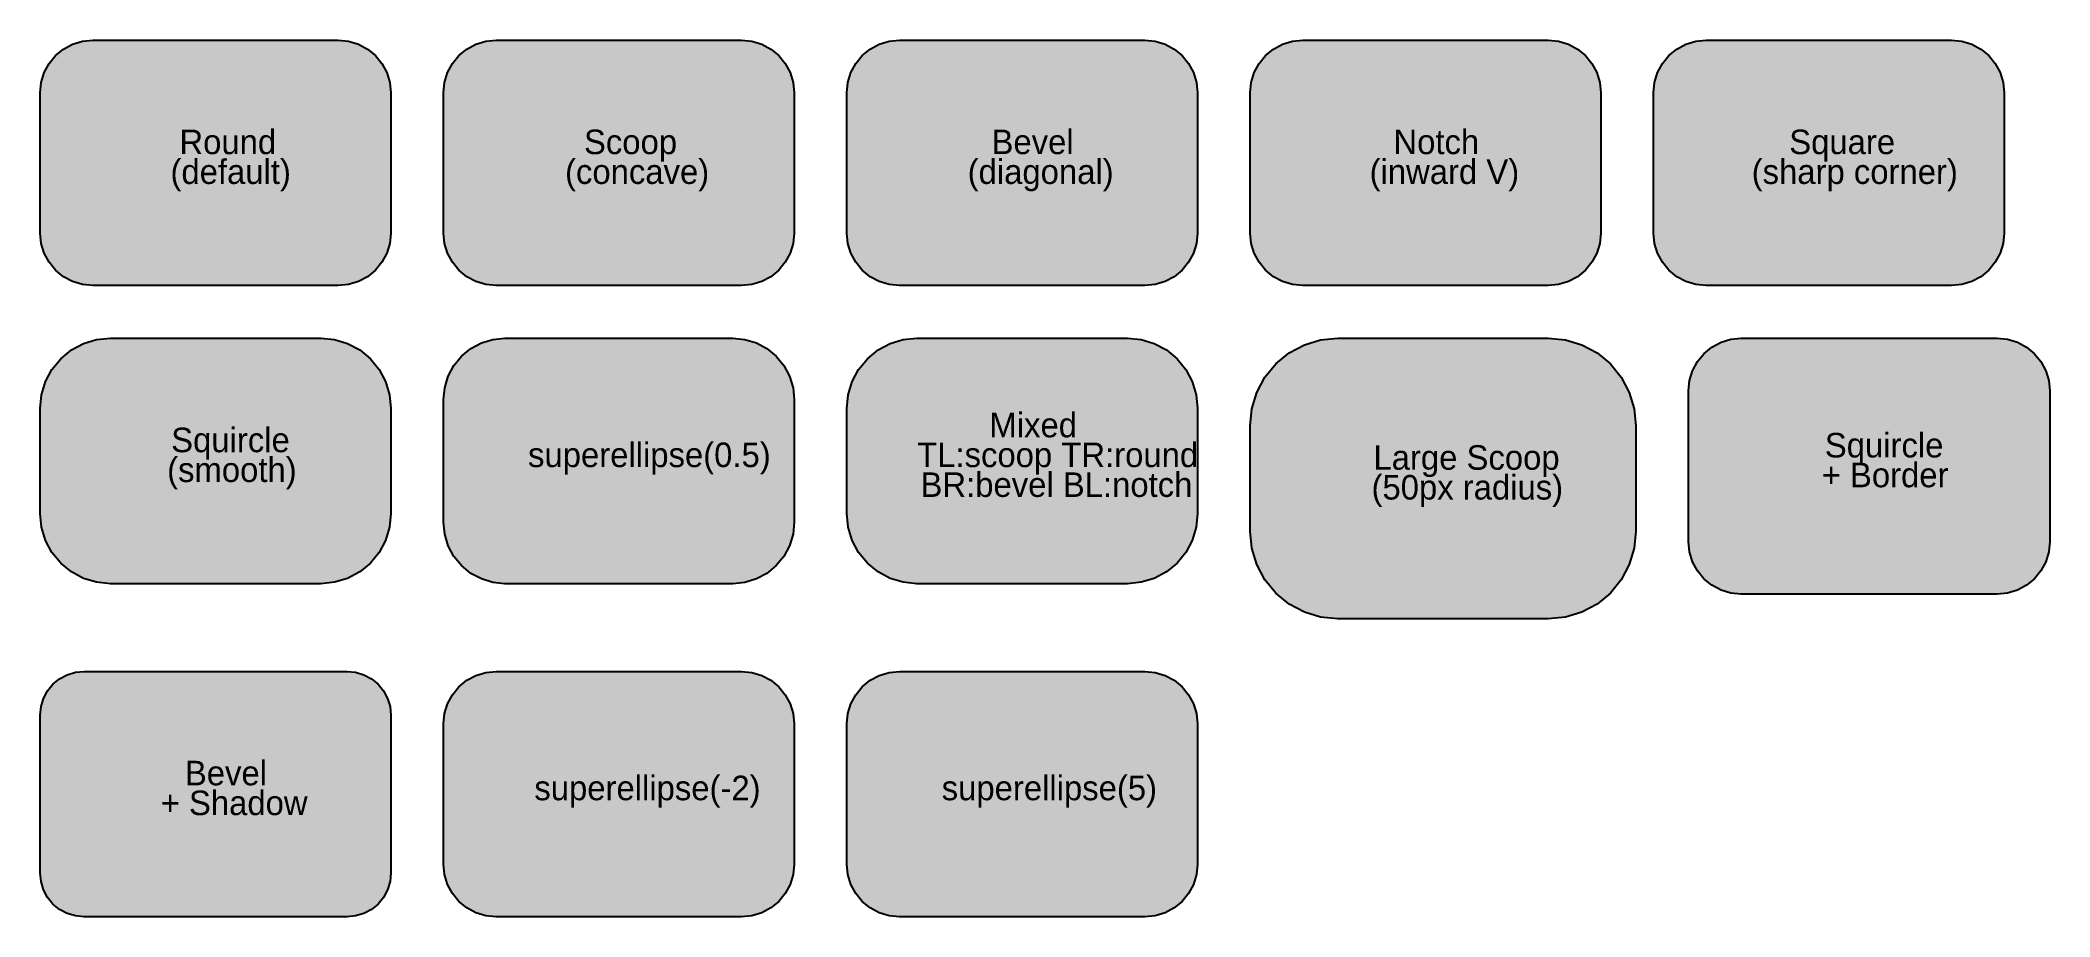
# Model space of a CAD drawing. Extents: x 20 to 1166, y 20 to 520.
import ezdxf

# ---------------------------------------------------------------- set-up
doc = ezdxf.new("R2010")
doc.units = 0

msp = doc.modelspace()

# ---------------------------------------------------------------- hatches: boundary and pattern name
at = {"true_color": 0x4285f4}
msp.add_hatch(color=256, dxfattribs=at).paths.add_polyline_path([(50, 520), (190, 520), (190, 520), (195.9, 519.4), (201.5, 517.7), (206.7, 514.9), (211.2, 511.2), (214.9, 506.7), (217.7, 501.5), (219.4, 495.9), (220, 490), (220, 410), (220, 410), (219.4, 404.1), (217.7, 398.5), (214.9, 393.3), (211.2, 388.8), (206.7, 385.1), (201.5, 382.3), (195.9, 380.6), (190, 380), (50, 380), (50, 380), (44.1, 380.6), (38.5, 382.3), (33.3, 385.1), (28.8, 388.8), (25.1, 393.3), (22.3, 398.5), (20.6, 404.1), (20, 410), (20, 490), (20, 490), (20.6, 495.9), (22.3, 501.5), (25.1, 506.7), (28.8, 511.2), (33.3, 514.9), (38.5, 517.7), (44.1, 519.4), (50, 520)], flags=0)
at = {"true_color": 0xea4335}
msp.add_hatch(color=256, dxfattribs=at).paths.add_polyline_path([(280, 520), (420, 520), (420, 520), (425.9, 519.4), (431.5, 517.7), (436.7, 514.9), (441.2, 511.2), (444.9, 506.7), (447.7, 501.5), (449.4, 495.9), (450, 490), (450, 410), (450, 410), (449.4, 404.1), (447.7, 398.5), (444.9, 393.3), (441.2, 388.8), (436.7, 385.1), (431.5, 382.3), (425.9, 380.6), (420, 380), (280, 380), (280, 380), (274.1, 380.6), (268.5, 382.3), (263.3, 385.1), (258.8, 388.8), (255.1, 393.3), (252.3, 398.5), (250.6, 404.1), (250, 410), (250, 490), (250, 490), (250.6, 495.9), (252.3, 501.5), (255.1, 506.7), (258.8, 511.2), (263.3, 514.9), (268.5, 517.7), (274.1, 519.4), (280, 520)], flags=0)
at = {"true_color": 0xfbbc05}
msp.add_hatch(color=256, dxfattribs=at).paths.add_polyline_path([(510, 520), (650, 520), (650, 520), (655.9, 519.4), (661.5, 517.7), (666.7, 514.9), (671.2, 511.2), (674.9, 506.7), (677.7, 501.5), (679.4, 495.9), (680, 490), (680, 410), (680, 410), (679.4, 404.1), (677.7, 398.5), (674.9, 393.3), (671.2, 388.8), (666.7, 385.1), (661.5, 382.3), (655.9, 380.6), (650, 380), (510, 380), (510, 380), (504.1, 380.6), (498.5, 382.3), (493.3, 385.1), (488.8, 388.8), (485.1, 393.3), (482.3, 398.5), (480.6, 404.1), (480, 410), (480, 490), (480, 490), (480.6, 495.9), (482.3, 501.5), (485.1, 506.7), (488.8, 511.2), (493.3, 514.9), (498.5, 517.7), (504.1, 519.4), (510, 520)], flags=0)
at = {"true_color": 0x34a853}
msp.add_hatch(color=256, dxfattribs=at).paths.add_polyline_path([(740, 520), (880, 520), (880, 520), (885.9, 519.4), (891.5, 517.7), (896.7, 514.9), (901.2, 511.2), (904.9, 506.7), (907.7, 501.5), (909.4, 495.9), (910, 490), (910, 410), (910, 410), (909.4, 404.1), (907.7, 398.5), (904.9, 393.3), (901.2, 388.8), (896.7, 385.1), (891.5, 382.3), (885.9, 380.6), (880, 380), (740, 380), (740, 380), (734.1, 380.6), (728.5, 382.3), (723.3, 385.1), (718.8, 388.8), (715.1, 393.3), (712.3, 398.5), (710.6, 404.1), (710, 410), (710, 490), (710, 490), (710.6, 495.9), (712.3, 501.5), (715.1, 506.7), (718.8, 511.2), (723.3, 514.9), (728.5, 517.7), (734.1, 519.4), (740, 520)], flags=0)
at = {"true_color": 0x9c27b0}
msp.add_hatch(color=256, dxfattribs=at).paths.add_polyline_path([(970, 520), (1110, 520), (1110, 520), (1115.9, 519.4), (1121.5, 517.7), (1126.7, 514.9), (1131.2, 511.2), (1134.9, 506.7), (1137.7, 501.5), (1139.4, 495.9), (1140, 490), (1140, 410), (1140, 410), (1139.4, 404.1), (1137.7, 398.5), (1134.9, 393.3), (1131.2, 388.8), (1126.7, 385.1), (1121.5, 382.3), (1115.9, 380.6), (1110, 380), (970, 380), (970, 380), (964.1, 380.6), (958.5, 382.3), (953.3, 385.1), (948.8, 388.8), (945.1, 393.3), (942.3, 398.5), (940.6, 404.1), (940, 410), (940, 490), (940, 490), (940.6, 495.9), (942.3, 501.5), (945.1, 506.7), (948.8, 511.2), (953.3, 514.9), (958.5, 517.7), (964.1, 519.4), (970, 520)], flags=0)
at = {"true_color": 0xff6f00}
msp.add_hatch(color=256, dxfattribs=at).paths.add_polyline_path([(60, 350), (180, 350), (180, 350), (187.8, 349.2), (195.3, 347), (202.2, 343.3), (208.3, 338.3), (213.3, 332.2), (217, 325.3), (219.2, 317.8), (220, 310), (220, 250), (220, 250), (219.2, 242.2), (217, 234.7), (213.3, 227.8), (208.3, 221.7), (202.2, 216.7), (195.3, 213), (187.8, 210.8), (180, 210), (60, 210), (60, 210), (52.2, 210.8), (44.7, 213), (37.8, 216.7), (31.7, 221.7), (26.7, 227.8), (23, 234.7), (20.8, 242.2), (20, 250), (20, 310), (20, 310), (20.8, 317.8), (23, 325.3), (26.7, 332.2), (31.7, 338.3), (37.8, 343.3), (44.7, 347), (52.2, 349.2), (60, 350)], flags=0)
at = {"true_color": 0x00bcd4}
msp.add_hatch(color=256, dxfattribs=at).paths.add_polyline_path([(285, 350), (415, 350), (415, 350), (421.8, 349.3), (428.4, 347.3), (434.4, 344.1), (439.7, 339.7), (444.1, 334.4), (447.3, 328.4), (449.3, 321.8), (450, 315), (450, 245), (450, 245), (449.3, 238.2), (447.3, 231.6), (444.1, 225.6), (439.7, 220.3), (434.4, 215.9), (428.4, 212.7), (421.8, 210.7), (415, 210), (285, 210), (285, 210), (278.2, 210.7), (271.6, 212.7), (265.6, 215.9), (260.3, 220.3), (255.9, 225.6), (252.7, 231.6), (250.7, 238.2), (250, 245), (250, 315), (250, 315), (250.7, 321.8), (252.7, 328.4), (255.9, 334.4), (260.3, 339.7), (265.6, 344.1), (271.6, 347.3), (278.2, 349.3), (285, 350)], flags=0)
at = {"true_color": 0x607d8b}
msp.add_hatch(color=256, dxfattribs=at).paths.add_polyline_path([(520, 350), (640, 350), (640, 350), (647.8, 349.2), (655.3, 347), (662.2, 343.3), (668.3, 338.3), (673.3, 332.2), (677, 325.3), (679.2, 317.8), (680, 310), (680, 250), (680, 250), (679.2, 242.2), (677, 234.7), (673.3, 227.8), (668.3, 221.7), (662.2, 216.7), (655.3, 213), (647.8, 210.8), (640, 210), (520, 210), (520, 210), (512.2, 210.8), (504.7, 213), (497.8, 216.7), (491.7, 221.7), (486.7, 227.8), (483, 234.7), (480.8, 242.2), (480, 250), (480, 310), (480, 310), (480.8, 317.8), (483, 325.3), (486.7, 332.2), (491.7, 338.3), (497.8, 343.3), (504.7, 347), (512.2, 349.2), (520, 350)], flags=0)
at = {"true_color": 0xe91e63}
msp.add_hatch(color=256, dxfattribs=at).paths.add_polyline_path([(760, 350), (880, 350), (880, 350), (889.8, 349), (899.1, 346.2), (907.8, 341.6), (915.4, 335.4), (921.6, 327.8), (926.2, 319.1), (929, 309.8), (930, 300), (930, 240), (930, 240), (929, 230.2), (926.2, 220.9), (921.6, 212.2), (915.4, 204.6), (907.8, 198.4), (899.1, 193.8), (889.8, 191), (880, 190), (760, 190), (760, 190), (750.2, 191), (740.9, 193.8), (732.2, 198.4), (724.6, 204.6), (718.4, 212.2), (713.8, 220.9), (711, 230.2), (710, 240), (710, 300), (710, 300), (711, 309.8), (713.8, 319.1), (718.4, 327.8), (724.6, 335.4), (732.2, 341.6), (740.9, 346.2), (750.2, 349), (760, 350)], flags=0)
at = {"true_color": 0xf3e5f5}
msp.add_hatch(color=256, dxfattribs=at).paths.add_polyline_path([(990, 350), (1136, 350), (1136, 350), (1141.9, 349.4), (1147.5, 347.7), (1152.7, 344.9), (1157.2, 341.2), (1160.9, 336.7), (1163.7, 331.5), (1165.4, 325.9), (1166, 320), (1166, 234), (1166, 234), (1165.4, 228.1), (1163.7, 222.5), (1160.9, 217.3), (1157.2, 212.8), (1152.7, 209.1), (1147.5, 206.3), (1141.9, 204.6), (1136, 204), (990, 204), (990, 204), (984.1, 204.6), (978.5, 206.3), (973.3, 209.1), (968.8, 212.8), (965.1, 217.3), (962.3, 222.5), (960.6, 228.1), (960, 234), (960, 320), (960, 320), (960.6, 325.9), (962.3, 331.5), (965.1, 336.7), (968.8, 341.2), (973.3, 344.9), (978.5, 347.7), (984.1, 349.4), (990, 350)], flags=0)
at = {"true_color": 0xffffff}
msp.add_hatch(color=256, dxfattribs=at).paths.add_polyline_path([(45, 160), (195, 160), (195, 160), (199.9, 159.5), (204.6, 158.1), (208.9, 155.8), (212.7, 152.7), (215.8, 148.9), (218.1, 144.6), (219.5, 139.9), (220, 135), (220, 45), (220, 45), (219.5, 40.1), (218.1, 35.4), (215.8, 31.1), (212.7, 27.3), (208.9, 24.2), (204.6, 21.9), (199.9, 20.5), (195, 20), (45, 20), (45, 20), (40.1, 20.5), (35.4, 21.9), (31.1, 24.2), (27.3, 27.3), (24.2, 31.1), (21.9, 35.4), (20.5, 40.1), (20, 45), (20, 135), (20, 135), (20.5, 139.9), (21.9, 144.6), (24.2, 148.9), (27.3, 152.7), (31.1, 155.8), (35.4, 158.1), (40.1, 159.5), (45, 160)], flags=0)
at = {"true_color": 0x795548}
msp.add_hatch(color=256, dxfattribs=at).paths.add_polyline_path([(280, 160), (420, 160), (420, 160), (425.9, 159.4), (431.5, 157.7), (436.7, 154.9), (441.2, 151.2), (444.9, 146.7), (447.7, 141.5), (449.4, 135.9), (450, 130), (450, 50), (450, 50), (449.4, 44.1), (447.7, 38.5), (444.9, 33.3), (441.2, 28.8), (436.7, 25.1), (431.5, 22.3), (425.9, 20.6), (420, 20), (280, 20), (280, 20), (274.1, 20.6), (268.5, 22.3), (263.3, 25.1), (258.8, 28.8), (255.1, 33.3), (252.3, 38.5), (250.6, 44.1), (250, 50), (250, 130), (250, 130), (250.6, 135.9), (252.3, 141.5), (255.1, 146.7), (258.8, 151.2), (263.3, 154.9), (268.5, 157.7), (274.1, 159.4), (280, 160)], flags=0)
at = {"true_color": 0x3f51b5}
msp.add_hatch(color=256, dxfattribs=at).paths.add_polyline_path([(510, 160), (650, 160), (650, 160), (655.9, 159.4), (661.5, 157.7), (666.7, 154.9), (671.2, 151.2), (674.9, 146.7), (677.7, 141.5), (679.4, 135.9), (680, 130), (680, 50), (680, 50), (679.4, 44.1), (677.7, 38.5), (674.9, 33.3), (671.2, 28.8), (666.7, 25.1), (661.5, 22.3), (655.9, 20.6), (650, 20), (510, 20), (510, 20), (504.1, 20.6), (498.5, 22.3), (493.3, 25.1), (488.8, 28.8), (485.1, 33.3), (482.3, 38.5), (480.6, 44.1), (480, 50), (480, 130), (480, 130), (480.6, 135.9), (482.3, 141.5), (485.1, 146.7), (488.8, 151.2), (493.3, 154.9), (498.5, 157.7), (504.1, 159.4), (510, 160)], flags=0)

# ---------------------------------------------------------------- linework, layer by layer
at = {"true_color": 0x4285f4}
msp.add_lwpolyline([(50, 520), (190, 520), (190, 520), (195.9, 519.4), (201.5, 517.7), (206.7, 514.9), (211.2, 511.2), (214.9, 506.7), (217.7, 501.5), (219.4, 495.9), (220, 490), (220, 410), (220, 410), (219.4, 404.1), (217.7, 398.5), (214.9, 393.3), (211.2, 388.8), (206.7, 385.1), (201.5, 382.3), (195.9, 380.6), (190, 380), (50, 380), (50, 380), (44.1, 380.6), (38.5, 382.3), (33.3, 385.1), (28.8, 388.8), (25.1, 393.3), (22.3, 398.5), (20.6, 404.1), (20, 410), (20, 490), (20, 490), (20.6, 495.9), (22.3, 501.5), (25.1, 506.7), (28.8, 511.2), (33.3, 514.9), (38.5, 517.7), (44.1, 519.4), (50, 520)], close=True, dxfattribs=at)
at = {"true_color": 0xea4335}
msp.add_lwpolyline([(280, 520), (420, 520), (420, 520), (425.9, 519.4), (431.5, 517.7), (436.7, 514.9), (441.2, 511.2), (444.9, 506.7), (447.7, 501.5), (449.4, 495.9), (450, 490), (450, 410), (450, 410), (449.4, 404.1), (447.7, 398.5), (444.9, 393.3), (441.2, 388.8), (436.7, 385.1), (431.5, 382.3), (425.9, 380.6), (420, 380), (280, 380), (280, 380), (274.1, 380.6), (268.5, 382.3), (263.3, 385.1), (258.8, 388.8), (255.1, 393.3), (252.3, 398.5), (250.6, 404.1), (250, 410), (250, 490), (250, 490), (250.6, 495.9), (252.3, 501.5), (255.1, 506.7), (258.8, 511.2), (263.3, 514.9), (268.5, 517.7), (274.1, 519.4), (280, 520)], close=True, dxfattribs=at)
at = {"true_color": 0xfbbc05}
msp.add_lwpolyline([(510, 520), (650, 520), (650, 520), (655.9, 519.4), (661.5, 517.7), (666.7, 514.9), (671.2, 511.2), (674.9, 506.7), (677.7, 501.5), (679.4, 495.9), (680, 490), (680, 410), (680, 410), (679.4, 404.1), (677.7, 398.5), (674.9, 393.3), (671.2, 388.8), (666.7, 385.1), (661.5, 382.3), (655.9, 380.6), (650, 380), (510, 380), (510, 380), (504.1, 380.6), (498.5, 382.3), (493.3, 385.1), (488.8, 388.8), (485.1, 393.3), (482.3, 398.5), (480.6, 404.1), (480, 410), (480, 490), (480, 490), (480.6, 495.9), (482.3, 501.5), (485.1, 506.7), (488.8, 511.2), (493.3, 514.9), (498.5, 517.7), (504.1, 519.4), (510, 520)], close=True, dxfattribs=at)
at = {"true_color": 0x34a853}
msp.add_lwpolyline([(740, 520), (880, 520), (880, 520), (885.9, 519.4), (891.5, 517.7), (896.7, 514.9), (901.2, 511.2), (904.9, 506.7), (907.7, 501.5), (909.4, 495.9), (910, 490), (910, 410), (910, 410), (909.4, 404.1), (907.7, 398.5), (904.9, 393.3), (901.2, 388.8), (896.7, 385.1), (891.5, 382.3), (885.9, 380.6), (880, 380), (740, 380), (740, 380), (734.1, 380.6), (728.5, 382.3), (723.3, 385.1), (718.8, 388.8), (715.1, 393.3), (712.3, 398.5), (710.6, 404.1), (710, 410), (710, 490), (710, 490), (710.6, 495.9), (712.3, 501.5), (715.1, 506.7), (718.8, 511.2), (723.3, 514.9), (728.5, 517.7), (734.1, 519.4), (740, 520)], close=True, dxfattribs=at)
at = {"true_color": 0x9c27b0}
for points in [[(970, 520), (1110, 520), (1110, 520), (1115.9, 519.4), (1121.5, 517.7), (1126.7, 514.9), (1131.2, 511.2), (1134.9, 506.7), (1137.7, 501.5), (1139.4, 495.9), (1140, 490), (1140, 410), (1140, 410), (1139.4, 404.1), (1137.7, 398.5), (1134.9, 393.3), (1131.2, 388.8), (1126.7, 385.1), (1121.5, 382.3), (1115.9, 380.6), (1110, 380), (970, 380), (970, 380), (964.1, 380.6), (958.5, 382.3), (953.3, 385.1), (948.8, 388.8), (945.1, 393.3), (942.3, 398.5), (940.6, 404.1), (940, 410), (940, 490), (940, 490), (940.6, 495.9), (942.3, 501.5), (945.1, 506.7), (948.8, 511.2), (953.3, 514.9), (958.5, 517.7), (964.1, 519.4), (970, 520)], [(990, 350), (1136, 350), (1136, 350), (1141.9, 349.4), (1147.5, 347.7), (1152.7, 344.9), (1157.2, 341.2), (1160.9, 336.7), (1163.7, 331.5), (1165.4, 325.9), (1166, 320), (1166, 234), (1166, 234), (1165.4, 228.1), (1163.7, 222.5), (1160.9, 217.3), (1157.2, 212.8), (1152.7, 209.1), (1147.5, 206.3), (1141.9, 204.6), (1136, 204), (990, 204), (990, 204), (984.1, 204.6), (978.5, 206.3), (973.3, 209.1), (968.8, 212.8), (965.1, 217.3), (962.3, 222.5), (960.6, 228.1), (960, 234), (960, 320), (960, 320), (960.6, 325.9), (962.3, 331.5), (965.1, 336.7), (968.8, 341.2), (973.3, 344.9), (978.5, 347.7), (984.1, 349.4), (990, 350)]]:
    msp.add_lwpolyline(points, close=True, dxfattribs=at)
at = {"true_color": 0xff6f00}
msp.add_lwpolyline([(60, 350), (180, 350), (180, 350), (187.8, 349.2), (195.3, 347), (202.2, 343.3), (208.3, 338.3), (213.3, 332.2), (217, 325.3), (219.2, 317.8), (220, 310), (220, 250), (220, 250), (219.2, 242.2), (217, 234.7), (213.3, 227.8), (208.3, 221.7), (202.2, 216.7), (195.3, 213), (187.8, 210.8), (180, 210), (60, 210), (60, 210), (52.2, 210.8), (44.7, 213), (37.8, 216.7), (31.7, 221.7), (26.7, 227.8), (23, 234.7), (20.8, 242.2), (20, 250), (20, 310), (20, 310), (20.8, 317.8), (23, 325.3), (26.7, 332.2), (31.7, 338.3), (37.8, 343.3), (44.7, 347), (52.2, 349.2), (60, 350)], close=True, dxfattribs=at)
at = {"true_color": 0x00bcd4}
msp.add_lwpolyline([(285, 350), (415, 350), (415, 350), (421.8, 349.3), (428.4, 347.3), (434.4, 344.1), (439.7, 339.7), (444.1, 334.4), (447.3, 328.4), (449.3, 321.8), (450, 315), (450, 245), (450, 245), (449.3, 238.2), (447.3, 231.6), (444.1, 225.6), (439.7, 220.3), (434.4, 215.9), (428.4, 212.7), (421.8, 210.7), (415, 210), (285, 210), (285, 210), (278.2, 210.7), (271.6, 212.7), (265.6, 215.9), (260.3, 220.3), (255.9, 225.6), (252.7, 231.6), (250.7, 238.2), (250, 245), (250, 315), (250, 315), (250.7, 321.8), (252.7, 328.4), (255.9, 334.4), (260.3, 339.7), (265.6, 344.1), (271.6, 347.3), (278.2, 349.3), (285, 350)], close=True, dxfattribs=at)
at = {"true_color": 0x607d8b}
msp.add_lwpolyline([(520, 350), (640, 350), (640, 350), (647.8, 349.2), (655.3, 347), (662.2, 343.3), (668.3, 338.3), (673.3, 332.2), (677, 325.3), (679.2, 317.8), (680, 310), (680, 250), (680, 250), (679.2, 242.2), (677, 234.7), (673.3, 227.8), (668.3, 221.7), (662.2, 216.7), (655.3, 213), (647.8, 210.8), (640, 210), (520, 210), (520, 210), (512.2, 210.8), (504.7, 213), (497.8, 216.7), (491.7, 221.7), (486.7, 227.8), (483, 234.7), (480.8, 242.2), (480, 250), (480, 310), (480, 310), (480.8, 317.8), (483, 325.3), (486.7, 332.2), (491.7, 338.3), (497.8, 343.3), (504.7, 347), (512.2, 349.2), (520, 350)], close=True, dxfattribs=at)
at = {"true_color": 0xe91e63}
msp.add_lwpolyline([(760, 350), (880, 350), (880, 350), (889.8, 349), (899.1, 346.2), (907.8, 341.6), (915.4, 335.4), (921.6, 327.8), (926.2, 319.1), (929, 309.8), (930, 300), (930, 240), (930, 240), (929, 230.2), (926.2, 220.9), (921.6, 212.2), (915.4, 204.6), (907.8, 198.4), (899.1, 193.8), (889.8, 191), (880, 190), (760, 190), (760, 190), (750.2, 191), (740.9, 193.8), (732.2, 198.4), (724.6, 204.6), (718.4, 212.2), (713.8, 220.9), (711, 230.2), (710, 240), (710, 300), (710, 300), (711, 309.8), (713.8, 319.1), (718.4, 327.8), (724.6, 335.4), (732.2, 341.6), (740.9, 346.2), (750.2, 349), (760, 350)], close=True, dxfattribs=at)
at = {"true_color": 0xffffff}
msp.add_lwpolyline([(45, 160), (195, 160), (195, 160), (199.9, 159.5), (204.6, 158.1), (208.9, 155.8), (212.7, 152.7), (215.8, 148.9), (218.1, 144.6), (219.5, 139.9), (220, 135), (220, 45), (220, 45), (219.5, 40.1), (218.1, 35.4), (215.8, 31.1), (212.7, 27.3), (208.9, 24.2), (204.6, 21.9), (199.9, 20.5), (195, 20), (45, 20), (45, 20), (40.1, 20.5), (35.4, 21.9), (31.1, 24.2), (27.3, 27.3), (24.2, 31.1), (21.9, 35.4), (20.5, 40.1), (20, 45), (20, 135), (20, 135), (20.5, 139.9), (21.9, 144.6), (24.2, 148.9), (27.3, 152.7), (31.1, 155.8), (35.4, 158.1), (40.1, 159.5), (45, 160)], close=True, dxfattribs=at)
at = {"true_color": 0x795548}
msp.add_lwpolyline([(280, 160), (420, 160), (420, 160), (425.9, 159.4), (431.5, 157.7), (436.7, 154.9), (441.2, 151.2), (444.9, 146.7), (447.7, 141.5), (449.4, 135.9), (450, 130), (450, 50), (450, 50), (449.4, 44.1), (447.7, 38.5), (444.9, 33.3), (441.2, 28.8), (436.7, 25.1), (431.5, 22.3), (425.9, 20.6), (420, 20), (280, 20), (280, 20), (274.1, 20.6), (268.5, 22.3), (263.3, 25.1), (258.8, 28.8), (255.1, 33.3), (252.3, 38.5), (250.6, 44.1), (250, 50), (250, 130), (250, 130), (250.6, 135.9), (252.3, 141.5), (255.1, 146.7), (258.8, 151.2), (263.3, 154.9), (268.5, 157.7), (274.1, 159.4), (280, 160)], close=True, dxfattribs=at)
at = {"true_color": 0x3f51b5}
msp.add_lwpolyline([(510, 160), (650, 160), (650, 160), (655.9, 159.4), (661.5, 157.7), (666.7, 154.9), (671.2, 151.2), (674.9, 146.7), (677.7, 141.5), (679.4, 135.9), (680, 130), (680, 50), (680, 50), (679.4, 44.1), (677.7, 38.5), (674.9, 33.3), (671.2, 28.8), (666.7, 25.1), (661.5, 22.3), (655.9, 20.6), (650, 20), (510, 20), (510, 20), (504.1, 20.6), (498.5, 22.3), (493.3, 25.1), (488.8, 28.8), (485.1, 33.3), (482.3, 38.5), (480.6, 44.1), (480, 50), (480, 130), (480, 130), (480.6, 135.9), (482.3, 141.5), (485.1, 146.7), (488.8, 151.2), (493.3, 154.9), (498.5, 157.7), (504.1, 159.4), (510, 160)], close=True, dxfattribs=at)

# ---------------------------------------------------------------- texts
at = {"true_color": 0xffffff}
for s, p in [('Round', (99.4, 455)), ('Scoop', (330.1, 455)), ('Notch', (791.7, 455)), ('Square', (1017.4, 455)), ('(default)', (94.3, 438)), ('(concave)', (319.3, 438)), ('(inward V)', (778.1, 438)), ('(sharp corner)', (996, 438)), ('Squircle', (94.7, 285)), ('Mixed', (561.3, 293.5)), ('superellipse(0.5)', (298.2, 276.5)), ('TL:scoop TR:round', (520.1, 276.5)), ('Large Scoop', (780.3, 275)), ('(smooth)', (92.4, 268)), ('BR:bevel BL:notch', (522, 259.5)), ('(50px radius)', (779.2, 258)), ('superellipse(-2)', (301.8, 86.5)), ('superellipse(5)', (534.1, 86.5))]:
    msp.add_text(s, height=14, dxfattribs=at).set_placement(p)
at = {"true_color": 0x333333}
for s, p in [('Bevel', (562.5, 455)), ('(diagonal)', (548.9, 438)), ('Bevel', (102.5, 95)), ('+ Shadow', (88.7, 78))]:
    msp.add_text(s, height=14, dxfattribs=at).set_placement(p)
at = {"true_color": 0x9c27b0}
for s, p in [('Squircle', (1037.7, 282)), ('+ Border', (1035.9, 265))]:
    msp.add_text(s, height=14, dxfattribs=at).set_placement(p)

doc.saveas('drawing.dxf')
